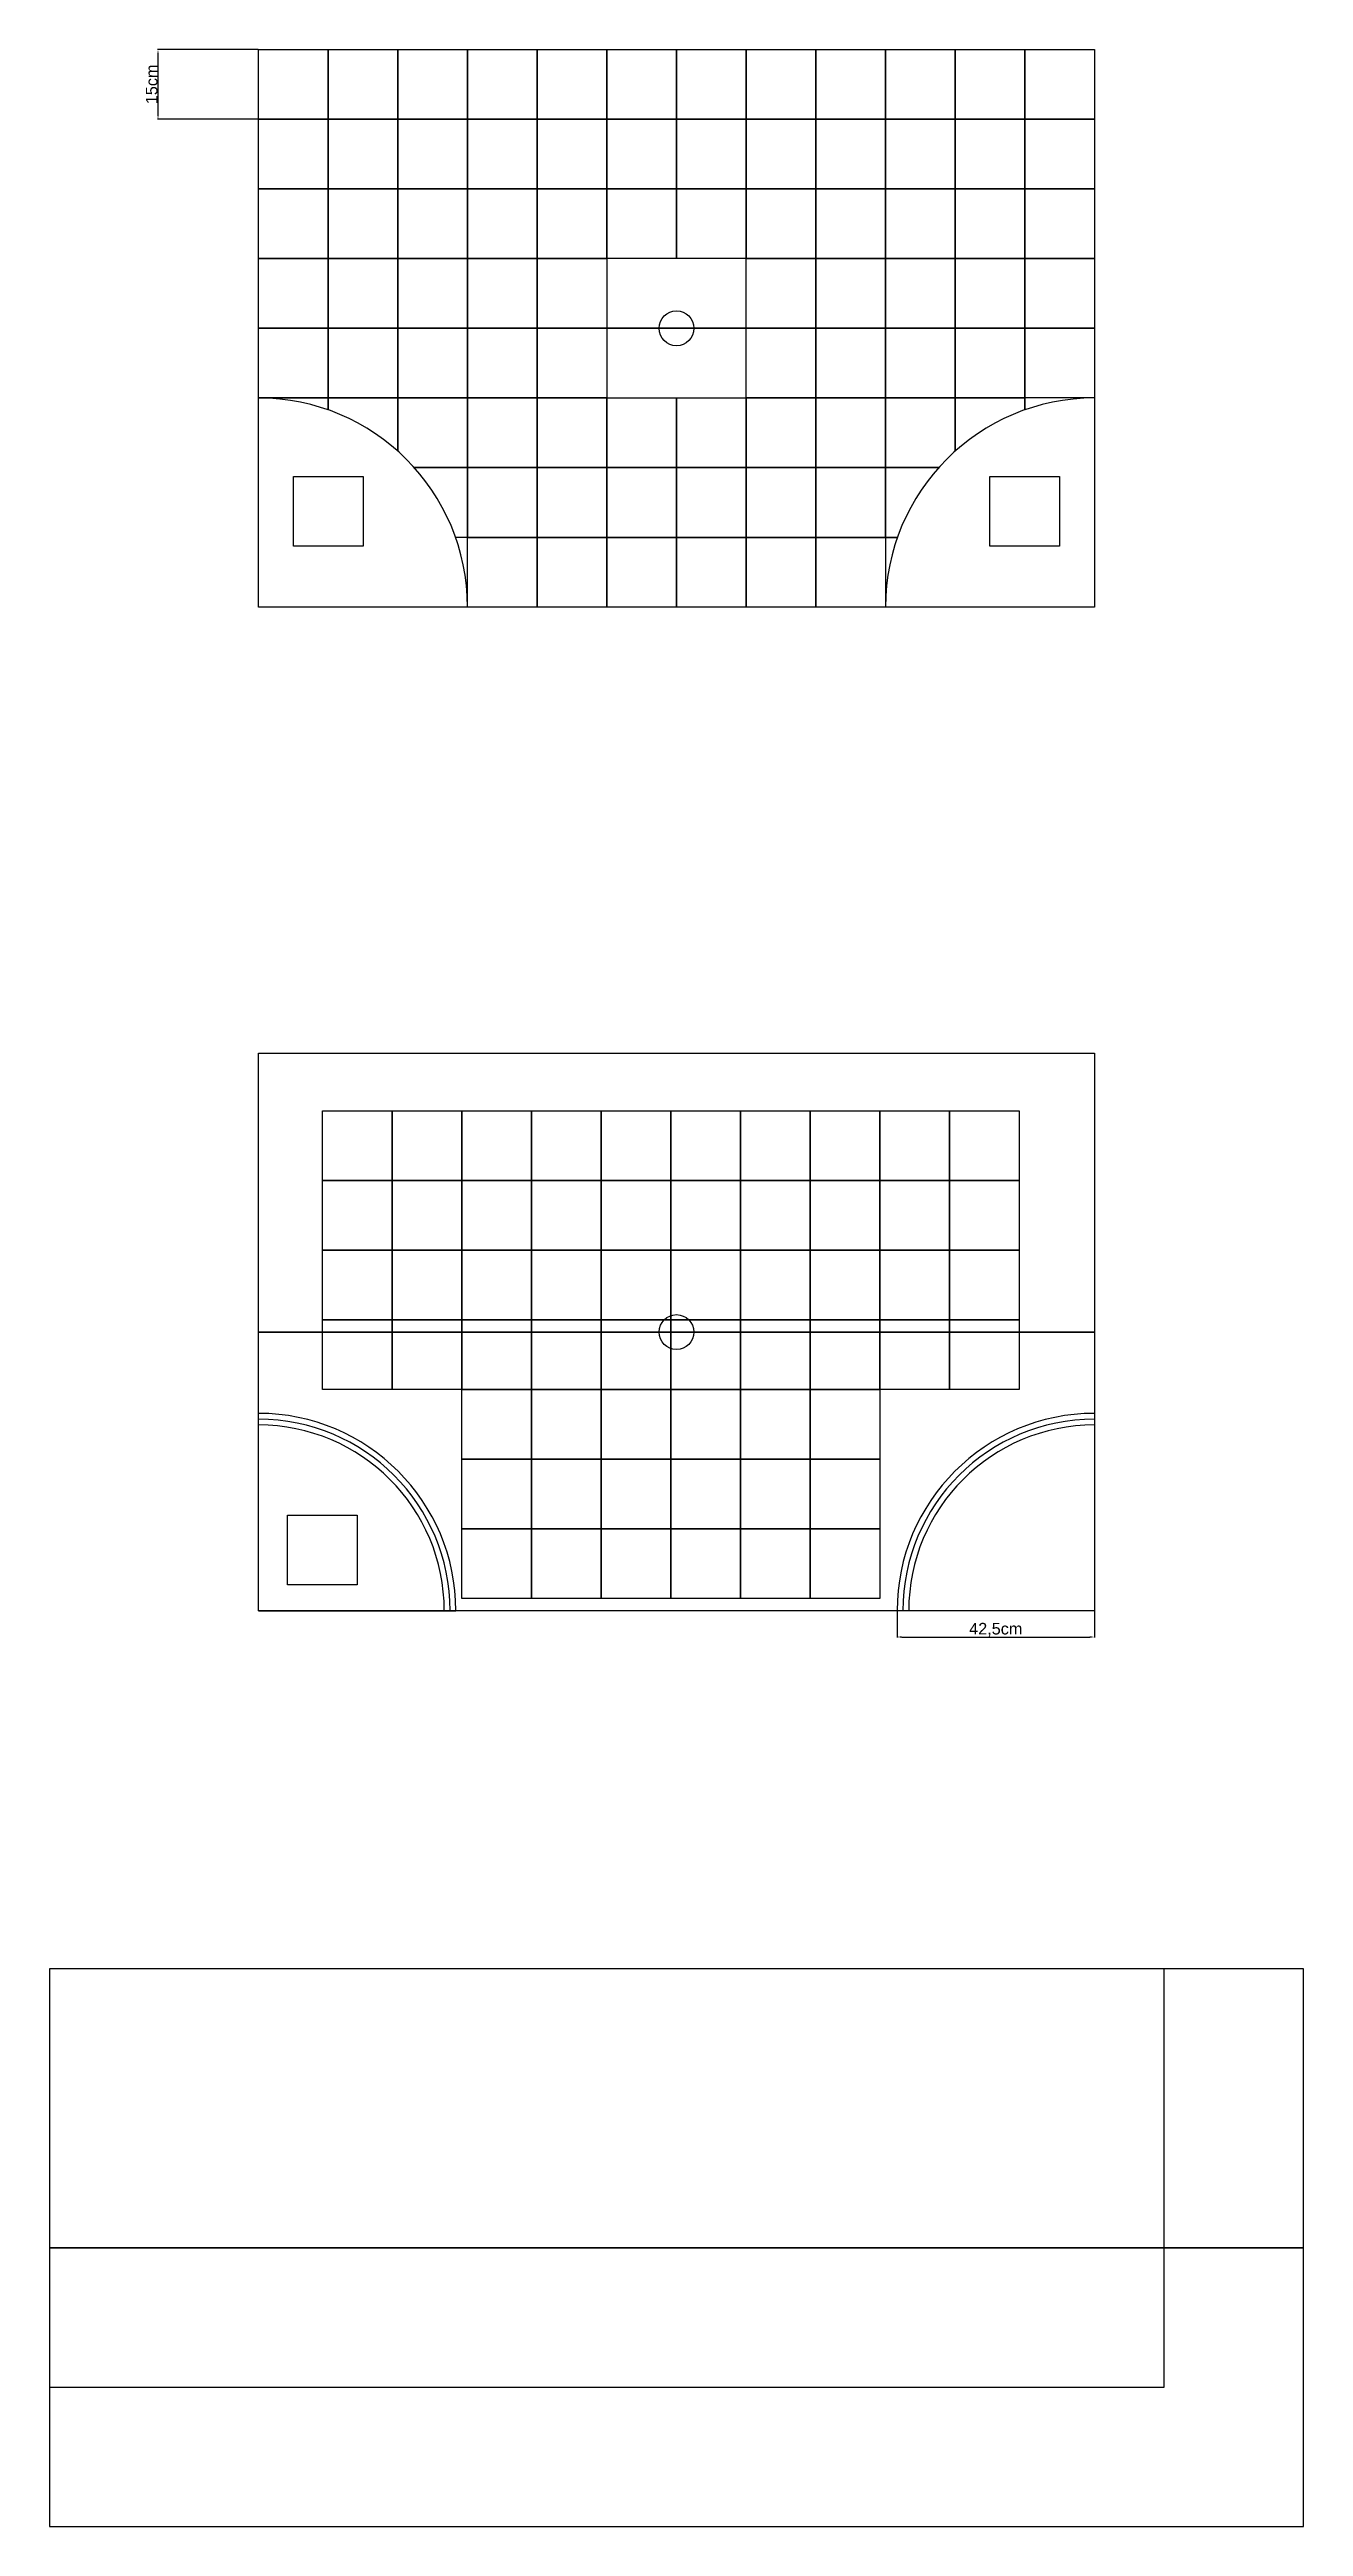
# Model space of a CAD drawing. Header units: millimetres. Extents: x 2002 to 4702, y 1296 to 6627.
import ezdxf

# ---------------------------------------------------------------- set-up
doc = ezdxf.new("R2010")
doc.units = ezdxf.units.MM
doc.styles.get("Standard").update_dxf_attribs({"font": 'arial.ttf'})
doc.dimstyles.new('ISO-25 - Neftali', dxfattribs={"dimtxt": 25, "dimasz": 10, "dimexe": 1.25, "dimexo": 0.625, "dimtad": 1, "dimlfac": 0.1, "dimtxsty": 'Standard', "dimcen": 2.5, "dimclrd": 256, "dimclrt": 1, "dimadec": 0, "dimazin": 0, "dimtfac": 1, "dimtmove": 0, "dimatfit": 3, "dimfxl": 1, "dimtfillclr": 2, "dimarcsym": 0})

# ---------------------------------------------------------------- blocks, each defined once
blk = doc.blocks.new('*D5')
at = {"color": 0, "lineweight": -2, "transparency": 16777216}
for p, q in [((3827.2, 3265.9), (3827.2, 3208.9)), ((4252.2, 3265.9), (4252.2, 3208.9))]:
    blk.add_line(p, q, dxfattribs=at)
at = {"lineweight": -2, "transparency": 16777216}
blk.add_line((3837.2, 3210.2), (4242.2, 3210.2), dxfattribs=at)
at = {"transparency": 16777216}
for points in [[(3837.2, 3211.9), (3837.2, 3208.5), (3827.2, 3210.2)], [(4242.2, 3211.9), (4242.2, 3208.5), (4252.2, 3210.2)]]:
    blk.add_solid(points, dxfattribs=at)
at = {"layer": 'Defpoints', "color": 0, "transparency": 16777216}
for p in [(3827.2, 3266.6), (4252.2, 3266.6), (4252.2, 3210.2)]:
    blk.add_point(p, dxfattribs=at)
at = {"color": 1, "transparency": 16777216, "insert": (4039.7, 3225.8), "char_height": 25, "attachment_point": 5}
blk.add_mtext('42,5cm', dxfattribs=at)
blk = doc.blocks.new('*D13')
at = {"color": 0, "lineweight": -2, "transparency": 16777216}
for p, q in [((2451.6, 6627.2), (2234.6, 6627.2)), ((2451.6, 6477.2), (2234.6, 6477.2))]:
    blk.add_line(p, q, dxfattribs=at)
at = {"lineweight": -2, "transparency": 16777216}
blk.add_line((2235.8, 6617.2), (2235.8, 6487.2), dxfattribs=at)
at = {"transparency": 16777216}
for points in [[(2234.2, 6617.2), (2237.5, 6617.2), (2235.8, 6627.2)], [(2234.2, 6487.2), (2237.5, 6487.2), (2235.8, 6477.2)]]:
    blk.add_solid(points, dxfattribs=at)
at = {"layer": 'Defpoints', "color": 0, "transparency": 16777216}
for p in [(2452.2, 6627.2), (2235.8, 6477.2), (2452.2, 6477.2)]:
    blk.add_point(p, dxfattribs=at)
at = {"color": 1, "transparency": 16777216, "insert": (2222.4, 6552.2), "char_height": 25, "attachment_point": 5, "rotation": 90}
blk.add_mtext('15cm', dxfattribs=at)

msp = doc.modelspace()

# ---------------------------------------------------------------- linework, layer by layer
for p, q in [((2452.238, 5827.2), (2452.238, 5852.2)), ((2452.238, 3666.554), (2452.238, 3691.554))]:
    msp.add_line(p, q)
for points in [[(2452.238, 6027.2), (2452.238, 6627.2), (4252.238, 6627.2), (4252.238, 6027.2), (2452.238, 6027.2)], [(2452.238, 6627.2), (2602.238, 6627.2), (2602.238, 6477.2), (2452.238, 6477.2), (2452.238, 6627.2)], [(2602.238, 6627.2), (2752.238, 6627.2), (2752.238, 6477.2), (2602.238, 6477.2), (2602.238, 6627.2)], [(2752.238, 6627.2), (2902.238, 6627.2), (2902.238, 6477.2), (2752.238, 6477.2), (2752.238, 6627.2)], [(2902.238, 6627.2), (3052.238, 6627.2), (3052.238, 6477.2), (2902.238, 6477.2), (2902.238, 6627.2)], [(3052.238, 6627.2), (3202.238, 6627.2), (3202.238, 6477.2), (3052.238, 6477.2), (3052.238, 6627.2)], [(3202.238, 6627.2), (3352.238, 6627.2), (3352.238, 6477.2), (3202.238, 6477.2), (3202.238, 6627.2)], [(3352.238, 6627.2), (3502.238, 6627.2), (3502.238, 6477.2), (3352.238, 6477.2), (3352.238, 6627.2)], [(3502.238, 6627.2), (3652.238, 6627.2), (3652.238, 6477.2), (3502.238, 6477.2), (3502.238, 6627.2)], [(3652.238, 6627.2), (3802.238, 6627.2), (3802.238, 6477.2), (3652.238, 6477.2), (3652.238, 6627.2)], [(3802.238, 6627.2), (3952.238, 6627.2), (3952.238, 6477.2), (3802.238, 6477.2), (3802.238, 6627.2)], [(3952.238, 6627.2), (4102.238, 6627.2), (4102.238, 6477.2), (3952.238, 6477.2), (3952.238, 6627.2)], [(4102.238, 6627.2), (4252.238, 6627.2), (4252.238, 6477.2), (4102.238, 6477.2), (4102.238, 6627.2)], [(2452.238, 6477.2), (2602.238, 6477.2), (2602.238, 6327.2), (2452.238, 6327.2), (2452.238, 6477.2)], [(2602.238, 6477.2), (2752.238, 6477.2), (2752.238, 6327.2), (2602.238, 6327.2), (2602.238, 6477.2)], [(2752.238, 6477.2), (2902.238, 6477.2), (2902.238, 6327.2), (2752.238, 6327.2), (2752.238, 6477.2)], [(2902.238, 6477.2), (3052.238, 6477.2), (3052.238, 6327.2), (2902.238, 6327.2), (2902.238, 6477.2)], [(3052.238, 6477.2), (3202.238, 6477.2), (3202.238, 6327.2), (3052.238, 6327.2), (3052.238, 6477.2)], [(3202.238, 6477.2), (3352.238, 6477.2), (3352.238, 6327.2), (3202.238, 6327.2), (3202.238, 6477.2)], [(3352.238, 6477.2), (3502.238, 6477.2), (3502.238, 6327.2), (3352.238, 6327.2), (3352.238, 6477.2)], [(3502.238, 6477.2), (3652.238, 6477.2), (3652.238, 6327.2), (3502.238, 6327.2), (3502.238, 6477.2)], [(3652.238, 6477.2), (3802.238, 6477.2), (3802.238, 6327.2), (3652.238, 6327.2), (3652.238, 6477.2)], [(3802.238, 6477.2), (3952.238, 6477.2), (3952.238, 6327.2), (3802.238, 6327.2), (3802.238, 6477.2)], [(3952.238, 6477.2), (4102.238, 6477.2), (4102.238, 6327.2), (3952.238, 6327.2), (3952.238, 6477.2)], [(4102.238, 6477.2), (4252.238, 6477.2), (4252.238, 6327.2), (4102.238, 6327.2), (4102.238, 6477.2)], [(2452.238, 6327.2), (2602.238, 6327.2), (2602.238, 6177.2), (2452.238, 6177.2), (2452.238, 6327.2)], [(2602.238, 6327.2), (2752.238, 6327.2), (2752.238, 6177.2), (2602.238, 6177.2), (2602.238, 6327.2)], [(2752.238, 6327.2), (2902.238, 6327.2), (2902.238, 6177.2), (2752.238, 6177.2), (2752.238, 6327.2)], [(2902.238, 6327.2), (3052.238, 6327.2), (3052.238, 6177.2), (2902.238, 6177.2), (2902.238, 6327.2)], [(3052.238, 6327.2), (3202.238, 6327.2), (3202.238, 6177.2), (3052.238, 6177.2), (3052.238, 6327.2)], [(3202.238, 6327.2), (3352.238, 6327.2), (3352.238, 6177.2), (3202.238, 6177.2), (3202.238, 6327.2)], [(3352.238, 6327.2), (3502.238, 6327.2), (3502.238, 6177.2), (3352.238, 6177.2), (3352.238, 6327.2)], [(3502.238, 6327.2), (3652.238, 6327.2), (3652.238, 6177.2), (3502.238, 6177.2), (3502.238, 6327.2)], [(3652.238, 6327.2), (3802.238, 6327.2), (3802.238, 6177.2), (3652.238, 6177.2), (3652.238, 6327.2)], [(3802.238, 6327.2), (3952.238, 6327.2), (3952.238, 6177.2), (3802.238, 6177.2), (3802.238, 6327.2)], [(3952.238, 6327.2), (4102.238, 6327.2), (4102.238, 6177.2), (3952.238, 6177.2), (3952.238, 6327.2)], [(4102.238, 6327.2), (4252.238, 6327.2), (4252.238, 6177.2), (4102.238, 6177.2), (4102.238, 6327.2)], [(2452.238, 6177.2), (2602.238, 6177.2), (2602.238, 6027.2), (2452.238, 6027.2), (2452.238, 6177.2)], [(2602.238, 6177.2), (2752.238, 6177.2), (2752.238, 6027.2), (2602.238, 6027.2), (2602.238, 6177.2)], [(2752.238, 6177.2), (2902.238, 6177.2), (2902.238, 6027.2), (2752.238, 6027.2), (2752.238, 6177.2)], [(2902.238, 6177.2), (3052.238, 6177.2), (3052.238, 6027.2), (2902.238, 6027.2), (2902.238, 6177.2)], [(3052.238, 6177.2), (3202.238, 6177.2), (3202.238, 6027.2), (3052.238, 6027.2), (3052.238, 6177.2)], [(3502.238, 6177.2), (3652.238, 6177.2), (3652.238, 6027.2), (3502.238, 6027.2), (3502.238, 6177.2)], [(3652.238, 6177.2), (3802.238, 6177.2), (3802.238, 6027.2), (3652.238, 6027.2), (3652.238, 6177.2)], [(3802.238, 6177.2), (3952.238, 6177.2), (3952.238, 6027.2), (3802.238, 6027.2), (3802.238, 6177.2)], [(3952.238, 6177.2), (4102.238, 6177.2), (4102.238, 6027.2), (3952.238, 6027.2), (3952.238, 6177.2)], [(4102.238, 6177.2), (4252.238, 6177.2), (4252.238, 6027.2), (4102.238, 6027.2), (4102.238, 6177.2)], [(2452.238, 5427.2), (2452.238, 6027.2), (4252.238, 6027.2), (4252.238, 5427.2), (2452.238, 5427.2)], [(2452.238, 6027.2), (2602.238, 6027.2), (2602.238, 5877.2), (2452.238, 5877.2), (2452.238, 6027.2)], [(2602.238, 6027.2), (2752.238, 6027.2), (2752.238, 5877.2), (2602.238, 5877.2), (2602.238, 6027.2)], [(2752.238, 6027.2), (2902.238, 6027.2), (2902.238, 5877.2), (2752.238, 5877.2), (2752.238, 6027.2)], [(2902.238, 6027.2), (3052.238, 6027.2), (3052.238, 5877.2), (2902.238, 5877.2), (2902.238, 6027.2)], [(3052.238, 6027.2), (3202.238, 6027.2), (3202.238, 5877.2), (3052.238, 5877.2), (3052.238, 6027.2)], [(3502.238, 6027.2), (3652.238, 6027.2), (3652.238, 5877.2), (3502.238, 5877.2), (3502.238, 6027.2)], [(3652.238, 6027.2), (3802.238, 6027.2), (3802.238, 5877.2), (3652.238, 5877.2), (3652.238, 6027.2)], [(3802.238, 6027.2), (3952.238, 6027.2), (3952.238, 5877.2), (3802.238, 5877.2), (3802.238, 6027.2)], [(3952.238, 6027.2), (4102.238, 6027.2), (4102.238, 5877.2), (3952.238, 5877.2), (3952.238, 6027.2)], [(4102.238, 6027.2), (4252.238, 6027.2), (4252.238, 5877.2), (4102.238, 5877.2), (4102.238, 6027.2)], [(2452.238, 5877.2), (2602.238, 5877.2), (2602.238, 5851.464)], [(2602.238, 5877.2), (2752.238, 5877.2), (2752.238, 5762.61)], [(2602.238, 5851.464), (2602.238, 5877.2)], [(2752.238, 5877.2), (2902.238, 5877.2), (2902.238, 5727.2), (2787.648, 5727.2)], [(2752.238, 5762.61), (2752.238, 5877.2)], [(2902.238, 5877.2), (3052.238, 5877.2), (3052.238, 5727.2), (2902.238, 5727.2), (2902.238, 5877.2)], [(3052.238, 5877.2), (3202.238, 5877.2), (3202.238, 5727.2), (3052.238, 5727.2), (3052.238, 5877.2)], [(3202.238, 5877.2), (3352.238, 5877.2), (3352.238, 5727.2), (3202.238, 5727.2), (3202.238, 5877.2)], [(3352.238, 5877.2), (3502.238, 5877.2), (3502.238, 5727.2), (3352.238, 5727.2), (3352.238, 5877.2)], [(3502.238, 5877.2), (3652.238, 5877.2), (3652.238, 5727.2), (3502.238, 5727.2), (3502.238, 5877.2)], [(3652.238, 5877.2), (3802.238, 5877.2), (3802.238, 5727.2), (3652.238, 5727.2), (3652.238, 5877.2)], [(3802.238, 5877.2), (3952.238, 5877.2), (3952.238, 5762.61)], [(3916.828, 5727.2), (3802.238, 5727.2), (3802.238, 5877.2)], [(3952.238, 5877.2), (4102.238, 5877.2), (4102.238, 5851.464)], [(3952.238, 5762.61), (3952.238, 5877.2)], [(4102.238, 5851.464), (4102.238, 5877.2)], [(2527.238, 5708.45), (2677.238, 5708.45), (2677.238, 5558.45), (2527.238, 5558.45), (2527.238, 5708.45)], [(2787.648, 5727.2), (2902.238, 5727.2), (2902.238, 5577.2), (2876.502, 5577.2)], [(2902.238, 5727.2), (3052.238, 5727.2), (3052.238, 5577.2), (2902.238, 5577.2), (2902.238, 5727.2)], [(3052.238, 5727.2), (3202.238, 5727.2), (3202.238, 5577.2), (3052.238, 5577.2), (3052.238, 5727.2)], [(3202.238, 5727.2), (3352.238, 5727.2), (3352.238, 5577.2), (3202.238, 5577.2), (3202.238, 5727.2)], [(3352.238, 5727.2), (3502.238, 5727.2), (3502.238, 5577.2), (3352.238, 5577.2), (3352.238, 5727.2)], [(3502.238, 5727.2), (3652.238, 5727.2), (3652.238, 5577.2), (3502.238, 5577.2), (3502.238, 5727.2)], [(3652.238, 5727.2), (3802.238, 5727.2), (3802.238, 5577.2), (3652.238, 5577.2), (3652.238, 5727.2)], [(3802.238, 5727.2), (3916.828, 5727.2)], [(3827.974, 5577.2), (3802.238, 5577.2), (3802.238, 5727.2)], [(4027.238, 5708.45), (4177.238, 5708.45), (4177.238, 5558.45), (4027.238, 5558.45), (4027.238, 5708.45)], [(2902.238, 5577.2), (3052.238, 5577.2), (3052.238, 5427.2), (2902.238, 5427.2), (2902.238, 5577.2)], [(3052.238, 5577.2), (3202.238, 5577.2), (3202.238, 5427.2), (3052.238, 5427.2), (3052.238, 5577.2)], [(3202.238, 5577.2), (3352.238, 5577.2), (3352.238, 5427.2), (3202.238, 5427.2), (3202.238, 5577.2)], [(3352.238, 5577.2), (3502.238, 5577.2), (3502.238, 5427.2), (3352.238, 5427.2), (3352.238, 5577.2)], [(3502.238, 5577.2), (3652.238, 5577.2), (3652.238, 5427.2), (3502.238, 5427.2), (3502.238, 5577.2)], [(3652.238, 5577.2), (3802.238, 5577.2), (3802.238, 5427.2), (3652.238, 5427.2), (3652.238, 5577.2)], [(3802.238, 5577.2), (3827.974, 5577.2)], [(2452.238, 3866.554), (2452.238, 4466.554), (4252.238, 4466.554), (4252.238, 3866.554), (2452.238, 3866.554)], [(2589.738, 4342.834), (2739.738, 4342.834), (2739.738, 4192.834), (2589.738, 4192.834), (2589.738, 4342.834)], [(2739.738, 4342.834), (2889.738, 4342.834), (2889.738, 4192.834), (2739.738, 4192.834), (2739.738, 4342.834)], [(2889.738, 4342.834), (3039.738, 4342.834), (3039.738, 4192.834), (2889.738, 4192.834), (2889.738, 4342.834)], [(3039.738, 4342.834), (3189.738, 4342.834), (3189.738, 4192.834), (3039.738, 4192.834), (3039.738, 4342.834)], [(3189.738, 4342.834), (3339.738, 4342.834), (3339.738, 4192.834), (3189.738, 4192.834), (3189.738, 4342.834)], [(3339.738, 4342.834), (3489.738, 4342.834), (3489.738, 4192.834), (3339.738, 4192.834), (3339.738, 4342.834)], [(3489.738, 4342.834), (3639.738, 4342.834), (3639.738, 4192.834), (3489.738, 4192.834), (3489.738, 4342.834)], [(3639.738, 4342.834), (3789.738, 4342.834), (3789.738, 4192.834), (3639.738, 4192.834), (3639.738, 4342.834)], [(3789.738, 4342.834), (3939.738, 4342.834), (3939.738, 4192.834), (3789.738, 4192.834), (3789.738, 4342.834)], [(3939.738, 4342.834), (4089.738, 4342.834), (4089.738, 4192.834), (3939.738, 4192.834), (3939.738, 4342.834)], [(2589.738, 4192.834), (2739.738, 4192.834), (2739.738, 4042.834), (2589.738, 4042.834), (2589.738, 4192.834)], [(2739.738, 4192.834), (2889.738, 4192.834), (2889.738, 4042.834), (2739.738, 4042.834), (2739.738, 4192.834)], [(2889.738, 4192.834), (3039.738, 4192.834), (3039.738, 4042.834), (2889.738, 4042.834), (2889.738, 4192.834)], [(3039.738, 4192.834), (3189.738, 4192.834), (3189.738, 4042.834), (3039.738, 4042.834), (3039.738, 4192.834)], [(3189.738, 4192.834), (3339.738, 4192.834), (3339.738, 4042.834), (3189.738, 4042.834), (3189.738, 4192.834)], [(3339.738, 4192.834), (3489.738, 4192.834), (3489.738, 4042.834), (3339.738, 4042.834), (3339.738, 4192.834)], [(3489.738, 4192.834), (3639.738, 4192.834), (3639.738, 4042.834), (3489.738, 4042.834), (3489.738, 4192.834)], [(3639.738, 4192.834), (3789.738, 4192.834), (3789.738, 4042.834), (3639.738, 4042.834), (3639.738, 4192.834)], [(3789.738, 4192.834), (3939.738, 4192.834), (3939.738, 4042.834), (3789.738, 4042.834), (3789.738, 4192.834)], [(3939.738, 4192.834), (4089.738, 4192.834), (4089.738, 4042.834), (3939.738, 4042.834), (3939.738, 4192.834)], [(2589.738, 4042.834), (2739.738, 4042.834), (2739.738, 3892.834), (2589.738, 3892.834), (2589.738, 4042.834)], [(2739.738, 4042.834), (2889.738, 4042.834), (2889.738, 3892.834), (2739.738, 3892.834), (2739.738, 4042.834)], [(2889.738, 4042.834), (3039.738, 4042.834), (3039.738, 3892.834), (2889.738, 3892.834), (2889.738, 4042.834)], [(3039.738, 4042.834), (3189.738, 4042.834), (3189.738, 3892.834), (3039.738, 3892.834), (3039.738, 4042.834)], [(3189.738, 4042.834), (3339.738, 4042.834), (3339.738, 3892.834), (3189.738, 3892.834), (3189.738, 4042.834)], [(3339.738, 4042.834), (3489.738, 4042.834), (3489.738, 3892.834), (3339.738, 3892.834), (3339.738, 4042.834)], [(3489.738, 4042.834), (3639.738, 4042.834), (3639.738, 3892.834), (3489.738, 3892.834), (3489.738, 4042.834)], [(3639.738, 4042.834), (3789.738, 4042.834), (3789.738, 3892.834), (3639.738, 3892.834), (3639.738, 4042.834)], [(3789.738, 4042.834), (3939.738, 4042.834), (3939.738, 3892.834), (3789.738, 3892.834), (3789.738, 4042.834)], [(3939.738, 4042.834), (4089.738, 4042.834), (4089.738, 3892.834), (3939.738, 3892.834), (3939.738, 4042.834)], [(2589.738, 3892.834), (2739.738, 3892.834), (2739.738, 3742.834), (2589.738, 3742.834), (2589.738, 3892.834)], [(2739.738, 3892.834), (2889.738, 3892.834), (2889.738, 3742.834), (2739.738, 3742.834), (2739.738, 3892.834)], [(2889.738, 3892.834), (3039.738, 3892.834), (3039.738, 3742.834), (2889.738, 3742.834), (2889.738, 3892.834)], [(3039.738, 3892.834), (3189.738, 3892.834), (3189.738, 3742.834), (3039.738, 3742.834), (3039.738, 3892.834)], [(3189.738, 3892.834), (3339.738, 3892.834), (3339.738, 3742.834), (3189.738, 3742.834), (3189.738, 3892.834)], [(3339.738, 3892.834), (3489.738, 3892.834), (3489.738, 3742.834), (3339.738, 3742.834), (3339.738, 3892.834)], [(3489.738, 3892.834), (3639.738, 3892.834), (3639.738, 3742.834), (3489.738, 3742.834), (3489.738, 3892.834)], [(3639.738, 3892.834), (3789.738, 3892.834), (3789.738, 3742.834), (3639.738, 3742.834), (3639.738, 3892.834)], [(3789.738, 3892.834), (3939.738, 3892.834), (3939.738, 3742.834), (3789.738, 3742.834), (3789.738, 3892.834)], [(3939.738, 3892.834), (4089.738, 3892.834), (4089.738, 3742.834), (3939.738, 3742.834), (3939.738, 3892.834)], [(2452.238, 3266.554), (2452.238, 3866.554), (4252.238, 3866.554), (4252.238, 3266.554), (2452.238, 3266.554)], [(2889.738, 3742.834), (3039.738, 3742.834), (3039.738, 3592.834), (2889.738, 3592.834), (2889.738, 3742.834)], [(3039.738, 3742.834), (3189.738, 3742.834), (3189.738, 3592.834), (3039.738, 3592.834), (3039.738, 3742.834)], [(3189.738, 3742.834), (3339.738, 3742.834), (3339.738, 3592.834), (3189.738, 3592.834), (3189.738, 3742.834)], [(3339.738, 3742.834), (3489.738, 3742.834), (3489.738, 3592.834), (3339.738, 3592.834), (3339.738, 3742.834)], [(3489.738, 3742.834), (3639.738, 3742.834), (3639.738, 3592.834), (3489.738, 3592.834), (3489.738, 3742.834)], [(3639.738, 3742.834), (3789.738, 3742.834), (3789.738, 3592.834), (3639.738, 3592.834), (3639.738, 3742.834)], [(2452.238, 3266.554), (2452.238, 3691.554)], [(2889.738, 3592.834), (3039.738, 3592.834), (3039.738, 3442.834), (2889.738, 3442.834), (2889.738, 3592.834)], [(3039.738, 3592.834), (3189.738, 3592.834), (3189.738, 3442.834), (3039.738, 3442.834), (3039.738, 3592.834)], [(3189.738, 3592.834), (3339.738, 3592.834), (3339.738, 3442.834), (3189.738, 3442.834), (3189.738, 3592.834)], [(3339.738, 3592.834), (3489.738, 3592.834), (3489.738, 3442.834), (3339.738, 3442.834), (3339.738, 3592.834)], [(3489.738, 3592.834), (3639.738, 3592.834), (3639.738, 3442.834), (3489.738, 3442.834), (3489.738, 3592.834)], [(3639.738, 3592.834), (3789.738, 3592.834), (3789.738, 3442.834), (3639.738, 3442.834), (3639.738, 3592.834)], [(2514.738, 3472.804), (2664.738, 3472.804), (2664.738, 3322.804), (2514.738, 3322.804), (2514.738, 3472.804)], [(2889.738, 3442.834), (3039.738, 3442.834), (3039.738, 3292.834), (2889.738, 3292.834), (2889.738, 3442.834)], [(3039.738, 3442.834), (3189.738, 3442.834), (3189.738, 3292.834), (3039.738, 3292.834), (3039.738, 3442.834)], [(3189.738, 3442.834), (3339.738, 3442.834), (3339.738, 3292.834), (3189.738, 3292.834), (3189.738, 3442.834)], [(3339.738, 3442.834), (3489.738, 3442.834), (3489.738, 3292.834), (3339.738, 3292.834), (3339.738, 3442.834)], [(3489.738, 3442.834), (3639.738, 3442.834), (3639.738, 3292.834), (3489.738, 3292.834), (3489.738, 3442.834)], [(3639.738, 3442.834), (3789.738, 3442.834), (3789.738, 3292.834), (3639.738, 3292.834), (3639.738, 3442.834)], [(2452.238, 3266.554), (2877.238, 3266.554)], [(2002.238, 2495.651), (2002.238, 1595.651), (4402.238, 1595.651), (4402.238, 2495.651), (2002.238, 2495.651)], [(2002.238, 2495.651), (2002.238, 1895.651), (4702.238, 1895.651), (4702.238, 2495.651), (2002.238, 2495.651)], [(2002.238, 1895.651), (2002.238, 1295.651), (4702.238, 1295.651), (4702.238, 1895.651), (2002.238, 1895.651)]]:
    msp.add_lwpolyline(points)
for centre in [(3352.238, 6027.2), (3352.238, 3866.554)]:
    msp.add_circle(centre, 37.5)
for centre, radius, start, end in [((2452.238, 5427.2), 450, 0, 90), ((4252.238, 5427.2), 450, 90, 180), ((2452.238, 3266.554), 425, 0, 90), ((2452.238, 3266.554), 412.5, 0, 90), ((4252.238, 3266.554), 425, 90, 180), ((4252.238, 3266.554), 412.5, 90, 180), ((2452.238, 3266.554), 400, 0, 90), ((4252.238, 3266.554), 400, 90, 180)]:
    msp.add_arc(centre, radius, start, end)

# ---------------------------------------------------------------- dimensions: what is measured, and where the dimension line sits
dim = msp.add_linear_dim(base=(2235.823, 6477.2), p1=(2452.238, 6627.2), p2=(2452.238, 6477.2), angle=90, dimstyle='ISO-25 - Neftali', override={"dimpost": 'cm'})
dim.commit()
dim.dimension.update_dxf_attribs({"geometry": '*D13', "text_midpoint": (2222.434, 6552.2)})
dim = msp.add_linear_dim(base=(4252.238, 3210.188), p1=(3827.238, 3266.554), p2=(4252.238, 3266.554), dimstyle='ISO-25 - Neftali', override={"dimpost": 'cm'})
dim.commit()
dim.dimension.update_dxf_attribs({"geometry": '*D5', "text_midpoint": (4039.738, 3225.837)})

doc.saveas('drawing.dxf')
